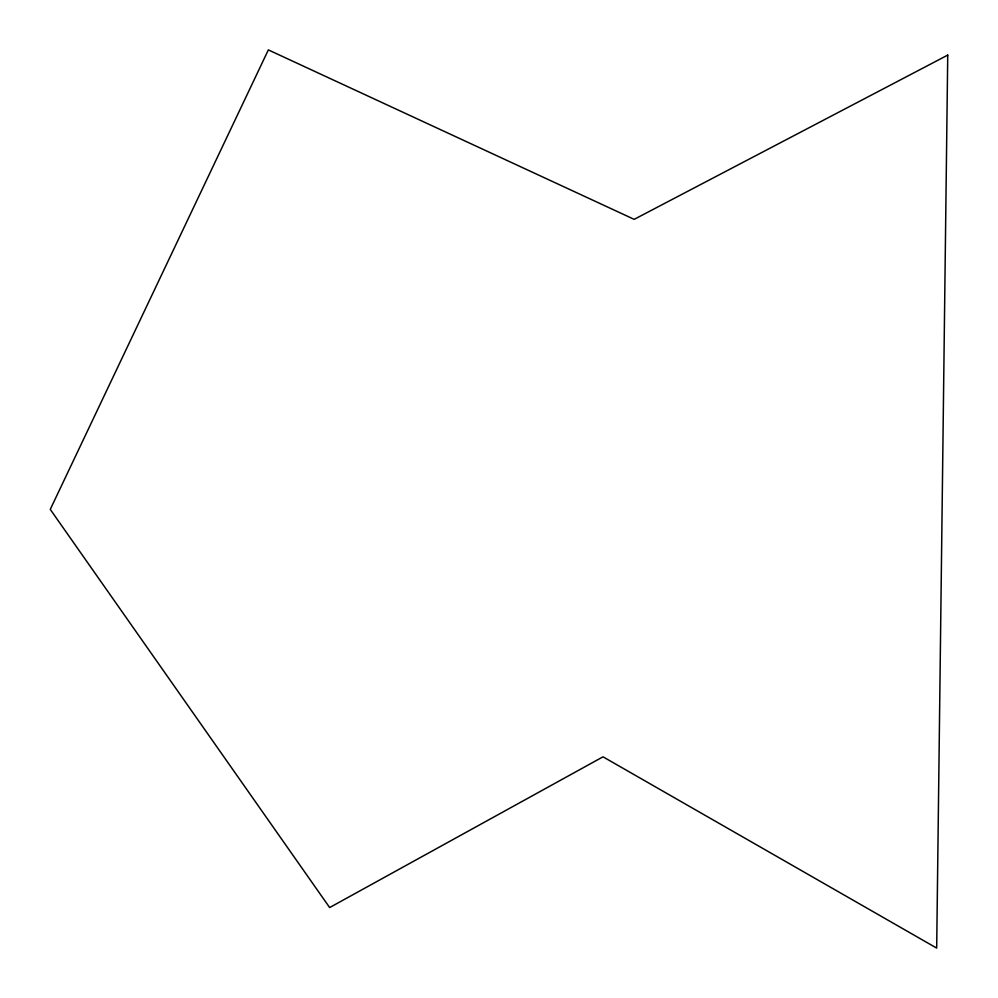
<?xml version="1.0" encoding="UTF-8"?>
<svg xmlns="http://www.w3.org/2000/svg" width="998" height="998" viewBox="0 0 998 998"><rect width="100%" height="100%" fill="white"/><g stroke="black" fill="none" stroke-linecap="round" stroke-linejoin="round"><path stroke-width="1.5" d="M947.738 55.102L936.685 948.1L603.017 756.821L329.652 907.556L50.262 509.392L268.35 49.9L634.179 219.348L947.738 55.102"/></g></svg>
